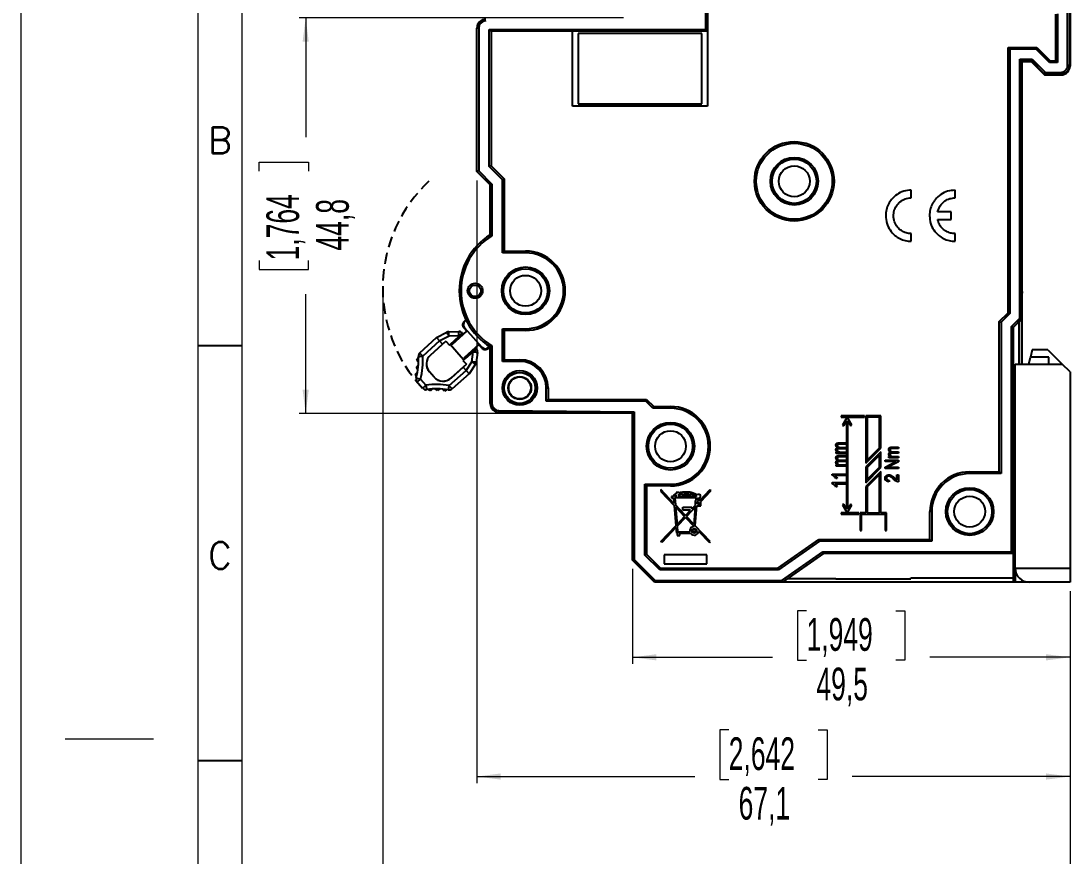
# Model space of a CAD drawing. Header units: millimetres. Extents: x 0 to 210, y 0 to 297.
# Drawn here: x 0 to 118.7, y 135.2 to 229.8 of the extents above; entities that cross this region are included whole.
import ezdxf

# ---------------------------------------------------------------- set-up
doc = ezdxf.new("R2010")
doc.units = ezdxf.units.MM
doc.linetypes.add('HIDDEN', pattern=[1.905, 1.27, -0.635])
doc.layers.add('FORMATO', color=7, linetype='Continuous')
doc.styles.add('SLDTEXTSTYLE0', font='ROMANS')
doc.styles.add('SLDTEXTSTYLE1', font='TXT', dxfattribs={"width": 0.605})
doc.dimstyles.new('SLDDIMSTYLE0', dxfattribs={"dimtxt": 3.595646, "dimasz": 2.7, "dimexe": 0, "dimexo": 0.0625, "dimgap": 0.898912, "dimtad": 0, "dimrnd": 1e-09, "dimzin": 12, "dimdsep": 46, "dimtxsty": 'SLDTEXTSTYLE1', "dimsah": 1, "dimcen": 0.09, "dimadec": 0, "dimazin": 3, "dimtfac": 1, "dimtdec": 3, "dimtofl": 0, "dimtmove": 0, "dimatfit": 3, "dimfxl": 1, "dimfrac": 2, "dimtolj": 1, "dimtzin": 12, "dimarcsym": 0})

# ---------------------------------------------------------------- blocks, each defined once
blk = doc.blocks.new('_D_2')
at = {"color": 7, "linetype": 'Continuous', "lineweight": 18, "transparency": 16777216}
for p, q in [((40.92, 198.57), (40.92, 127.71)), ((118.68, 165.24), (118.68, 127.71)), ((74.74, 133.73), (73.72, 133.73)), ((73.72, 133.73), (73.72, 128.13)), ((84.86, 133.73), (85.88, 133.73)), ((85.88, 133.73), (85.88, 128.13)), ((40.92, 128.46), (70.91, 128.46)), ((118.68, 128.46), (88.69, 128.46)), ((73.72, 128.13), (74.74, 128.13)), ((85.88, 128.13), (84.86, 128.13))]:
    blk.add_line(p, q, dxfattribs=at)
for points in [[(40.92, 128.46), (43.62, 128.11), (43.62, 128.81)], [(118.68, 128.46), (115.98, 128.81), (115.98, 128.11)]]:
    blk.add_solid(points, dxfattribs=at)
at = {"color": 7, "linetype": 'Continuous', "lineweight": 18, "transparency": 16777216, "char_height": 3.704, "attachment_point": 1, "style": 'SLDTEXTSTYLE1'}
for s, insert in [('3,062', (74.74, 132.91)), ('77,76', (74.74, 127.29))]:
    blk.add_mtext(s, dxfattribs=dict(at, insert=insert))
blk = doc.blocks.new('_D_3')
at = {"color": 7, "linetype": 'Continuous', "lineweight": 18, "transparency": 16777216}
for p, q in [((69.18, 167.74), (69.18, 156.99)), ((118.68, 165.24), (118.68, 156.99)), ((88.87, 163.01), (87.86, 163.01)), ((87.86, 163.01), (87.86, 157.41)), ((98.99, 163.01), (100.01, 163.01)), ((100.01, 163.01), (100.01, 157.41)), ((69.18, 157.74), (85.04, 157.74)), ((87.86, 157.41), (88.87, 157.41)), ((100.01, 157.41), (98.99, 157.41)), ((118.68, 157.74), (102.82, 157.74))]:
    blk.add_line(p, q, dxfattribs=at)
for points in [[(69.18, 157.74), (71.88, 157.39), (71.88, 158.09)], [(118.68, 157.74), (115.98, 158.09), (115.98, 157.39)]]:
    blk.add_solid(points, dxfattribs=at)
at = {"color": 7, "linetype": 'Continuous', "lineweight": 18, "transparency": 16777216, "char_height": 3.704, "attachment_point": 1, "style": 'SLDTEXTSTYLE1'}
for s, insert in [('1,949', (88.87, 162.18)), ('49,5', (89.99, 156.57))]:
    blk.add_mtext(s, dxfattribs=dict(at, insert=insert))
blk = doc.blocks.new('_D_4')
at = {"color": 7, "linetype": 'Continuous', "lineweight": 18, "transparency": 16777216}
for p, q in [((51.58, 211.74), (51.58, 143.49)), ((118.68, 165.24), (118.68, 143.49)), ((80.07, 149.51), (79.06, 149.51)), ((79.06, 149.51), (79.06, 143.91)), ((90.19, 149.51), (91.21, 149.51)), ((91.21, 149.51), (91.21, 143.91)), ((51.58, 144.24), (76.24, 144.24)), ((79.06, 143.91), (80.07, 143.91)), ((91.21, 143.91), (90.19, 143.91)), ((118.68, 144.24), (94.02, 144.24))]:
    blk.add_line(p, q, dxfattribs=at)
for points in [[(51.58, 144.24), (54.28, 143.89), (54.28, 144.59)], [(118.68, 144.24), (115.98, 144.59), (115.98, 143.89)]]:
    blk.add_solid(points, dxfattribs=at)
at = {"color": 7, "linetype": 'Continuous', "lineweight": 18, "transparency": 16777216, "char_height": 3.704, "attachment_point": 1, "style": 'SLDTEXTSTYLE1'}
for s, insert in [('2,642', (80.07, 148.68)), ('67,1', (81.19, 143.07))]:
    blk.add_mtext(s, dxfattribs=dict(at, insert=insert))
blk = doc.blocks.new('_D_5')
at = {"color": 7, "linetype": 'Continuous', "lineweight": 18, "transparency": 16777216}
for p, q in [((68.18, 230.14), (31.46, 230.14)), ((32.21, 230.14), (32.21, 216.63)), ((26.94, 212.8), (26.94, 213.82)), ((26.94, 213.82), (32.54, 213.82)), ((32.54, 213.82), (32.54, 212.8)), ((26.94, 202.68), (26.94, 201.66)), ((32.54, 201.66), (32.54, 202.68)), ((26.94, 201.66), (32.54, 201.66)), ((32.21, 185.34), (32.21, 198.85)), ((68.18, 185.34), (31.46, 185.34))]:
    blk.add_line(p, q, dxfattribs=at)
for points in [[(32.21, 230.14), (31.86, 227.44), (32.56, 227.44)], [(32.21, 185.34), (32.56, 188.04), (31.86, 188.04)]]:
    blk.add_solid(points, dxfattribs=at)
at = {"color": 7, "linetype": 'Continuous', "lineweight": 18, "transparency": 16777216, "char_height": 3.704, "attachment_point": 1, "rotation": 90, "style": 'SLDTEXTSTYLE1'}
for s, insert in [('1,764', (27.76, 202.68)), ('44,8', (33.38, 203.8))]:
    blk.add_mtext(s, dxfattribs=dict(at, insert=insert))

msp = doc.modelspace()

# ---------------------------------------------------------------- linework, layer by layer
at = {"color": 7, "linetype": 'Continuous', "lineweight": 25}
for p, q in [((77.482, 228.839), (77.482, 232.261)), ((77.682, 232.224), (77.682, 228.639)), ((117.082, 225.289), (117.082, 230.575)), ((117.282, 230.589), (117.282, 225.089)), ((118.402, 224.765), (118.402, 230.669)), ((118.606, 230.684), (118.606, 224.765)), ((118.682, 230.689), (118.682, 224.689)), ((51.582, 212.739), (51.582, 228.994)), ((51.785, 228.994), (51.582, 228.994)), ((51.785, 228.994), (51.785, 212.824)), ((52.982, 228.839), (77.482, 228.839)), ((52.982, 213.319), (52.982, 228.839)), ((53.182, 228.639), (52.982, 228.839)), ((62.382, 228.639), (53.182, 228.639)), ((53.182, 228.639), (53.182, 213.402)), ((77.682, 228.639), (62.382, 228.639)), ((62.382, 220.139), (62.382, 228.639)), ((63.032, 228.389), (63.032, 220.389)), ((77.032, 228.389), (63.032, 228.389)), ((77.032, 220.389), (77.032, 228.389)), ((77.682, 228.639), (77.482, 228.839)), ((77.682, 228.639), (77.682, 220.139)), ((111.682, 226.789), (114.944, 226.789)), ((111.682, 226.789), (111.882, 226.589)), ((111.682, 196.752), (111.682, 226.789)), ((114.944, 226.789), (114.862, 226.589)), ((114.944, 226.789), (116.444, 225.289)), ((111.882, 226.589), (111.882, 196.669)), ((114.862, 226.589), (111.882, 226.589)), ((116.362, 225.089), (114.862, 226.589)), ((113.002, 225.469), (114.397, 225.469)), ((113.002, 196.135), (113.002, 225.469)), ((113.206, 225.265), (113.002, 225.469)), ((114.313, 225.265), (113.206, 225.265)), ((113.206, 225.265), (113.206, 196.05)), ((113.282, 225.189), (113.206, 225.265)), ((113.282, 225.189), (114.282, 225.189)), ((113.282, 199.155), (113.282, 225.189)), ((114.282, 225.189), (114.313, 225.265)), ((114.282, 225.189), (115.782, 223.689)), ((114.313, 225.265), (114.397, 225.469)), ((115.813, 223.765), (114.313, 225.265)), ((114.397, 225.469), (115.897, 223.969)), ((116.444, 225.289), (116.362, 225.089)), ((117.282, 225.089), (116.362, 225.089)), ((116.444, 225.289), (117.082, 225.289)), ((117.082, 225.289), (117.282, 225.089)), ((118.606, 224.765), (118.402, 224.765)), ((118.606, 224.765), (118.682, 224.689)), ((115.782, 223.689), (115.813, 223.765)), ((115.782, 223.689), (117.682, 223.689)), ((115.813, 223.765), (115.897, 223.969)), ((117.606, 223.765), (115.813, 223.765)), ((115.897, 223.969), (117.606, 223.969)), ((117.606, 223.765), (117.606, 223.969)), ((117.682, 223.689), (117.606, 223.765)), ((77.682, 220.139), (62.382, 220.139)), ((63.032, 220.389), (77.032, 220.389)), ((51.785, 212.824), (51.582, 212.739)), ((53.082, 211.239), (51.582, 212.739)), ((51.785, 212.824), (53.285, 211.324)), ((53.182, 213.402), (52.982, 213.319)), ((54.482, 211.819), (52.982, 213.319)), ((53.182, 213.402), (54.682, 211.902)), ((53.285, 211.324), (53.082, 211.239)), ((53.285, 211.324), (53.285, 205.47)), ((54.482, 211.819), (54.682, 211.902)), ((54.482, 203.539), (54.482, 211.819)), ((54.682, 211.902), (54.682, 203.739)), ((53.082, 205.584), (53.082, 211.239)), ((100.728, 209.766), (100.728, 210.634)), ((105.682, 209.765), (105.682, 210.633)), ((105.222, 208.172), (103.701, 208.172)), ((105.222, 207.304), (105.222, 208.172)), ((103.702, 207.302), (105.222, 207.304)), ((53.285, 205.47), (53.082, 205.584)), ((100.728, 204.844), (100.728, 205.713)), ((105.681, 204.843), (105.681, 205.711)), ((54.482, 203.539), (54.682, 203.739)), ((57.082, 203.539), (54.482, 203.539)), ((54.682, 203.739), (57.082, 203.739)), ((57.082, 203.539), (57.082, 203.739)), ((113.282, 199.155), (113.24, 198.739)), ((113.24, 198.739), (113.24, 190.939)), ((50.131, 195.774), (50.337, 195.959)), ((50.216, 195.757), (50.369, 195.894)), ((110.682, 195.752), (111.682, 196.752)), ((111.882, 196.669), (110.882, 195.669)), ((111.682, 196.752), (111.882, 196.669)), ((112.052, 195.184), (113.002, 196.135)), ((113.206, 196.05), (112.255, 195.1)), ((113.232, 196.039), (112.921, 195.729)), ((113.206, 196.05), (113.002, 196.135)), ((113.206, 196.05), (113.232, 196.039)), ((113.232, 190.939), (113.232, 196.039)), ((48.775, 193.167), (50.474, 194.687)), ((50.437, 194.689), (48.777, 193.204)), ((49.965, 195.429), (49.964, 195.417)), ((50.177, 195.051), (50.09, 195.056)), ((50.091, 195.056), (50.418, 194.69)), ((50.131, 195.774), (50.13, 195.762)), ((50.13, 195.762), (50.216, 195.757)), ((50.177, 195.051), (52.15, 192.844)), ((50.427, 194.679), (50.418, 194.69)), ((50.437, 194.689), (50.474, 194.687)), ((50.474, 194.687), (51.821, 193.181)), ((54.482, 194.939), (57.082, 194.939)), ((54.482, 191.239), (54.482, 194.939)), ((54.482, 194.939), (54.682, 194.739)), ((57.082, 194.739), (54.682, 194.739)), ((54.682, 194.739), (54.682, 191.439)), ((57.082, 194.939), (57.082, 194.739)), ((110.682, 178.739), (110.682, 195.752)), ((110.682, 195.752), (110.882, 195.669)), ((110.882, 195.669), (110.882, 178.539)), ((112.052, 169.693), (112.052, 195.184)), ((112.255, 195.1), (112.052, 195.184)), ((112.255, 195.1), (112.255, 169.491)), ((112.26, 195.098), (112.255, 195.1)), ((112.26, 195.098), (112.921, 195.76)), ((112.26, 173.981), (112.26, 195.098)), ((112.921, 190.939), (112.921, 195.76)), ((45.127, 192.21), (47.028, 193.939)), ((47.361, 193.566), (45.46, 191.837)), ((46.321, 191.954), (48.073, 193.52)), ((47.028, 193.939), (48.193, 194.538)), ((47.028, 193.939), (47.361, 193.566)), ((47.361, 193.566), (47.691, 193.197)), ((48.425, 194.097), (47.371, 193.555)), ((48.064, 193.53), (47.691, 193.197)), ((48.064, 193.53), (48.467, 193.079)), ((48.406, 194.594), (49.525, 194.629)), ((49.544, 194.132), (48.425, 194.097)), ((48.541, 193.147), (49.58, 194.092)), ((49.957, 194.413), (48.7, 193.289)), ((49.544, 194.132), (49.913, 194.462)), ((49.58, 194.092), (49.544, 194.132)), ((49.946, 194.425), (49.58, 194.092)), ((49.913, 194.462), (49.946, 194.425)), ((49.946, 194.425), (49.957, 194.413)), ((46.312, 191.963), (47.691, 193.197)), ((47.691, 193.197), (47.691, 193.197)), ((48.467, 193.079), (48.522, 193.129)), ((48.521, 193.129), (48.541, 193.147)), ((48.522, 193.129), (48.521, 193.129)), ((48.522, 193.129), (48.541, 193.147)), ((48.565, 193.168), (48.541, 193.147)), ((50.075, 191.431), (48.541, 193.147)), ((48.68, 193.273), (48.775, 193.167)), ((48.777, 193.204), (48.699, 193.291)), ((48.726, 193.312), (48.802, 193.226)), ((48.777, 193.204), (48.775, 193.167)), ((51.133, 192.354), (50.067, 191.401)), ((51.821, 193.181), (50.121, 191.661)), ((50.158, 191.659), (51.819, 193.144)), ((51.502, 192.685), (50.236, 191.572)), ((51.006, 191.21), (51.166, 192.318)), ((51.133, 192.354), (51.502, 192.685)), ((51.166, 192.318), (51.133, 192.354)), ((51.535, 192.648), (51.166, 192.318)), ((51.502, 192.685), (51.535, 192.648)), ((51.818, 193.124), (51.808, 193.134)), ((52.145, 192.758), (51.818, 193.124)), ((51.819, 193.144), (51.821, 193.181)), ((52.145, 192.758), (52.15, 192.844)), ((52.49, 192.592), (52.502, 192.591)), ((52.856, 192.805), (52.851, 192.719)), ((52.851, 192.719), (52.863, 192.718)), ((53.009, 192.941), (52.856, 192.805)), ((53.07, 192.902), (52.863, 192.718)), ((53.285, 193.008), (53.082, 192.895)), ((53.082, 186.471), (53.082, 192.895)), ((53.285, 193.008), (53.285, 186.471)), ((114.382, 192.539), (114.207, 191.739)), ((116.182, 192.539), (114.382, 192.539)), ((116.182, 192.539), (117.807, 190.939)), ((44.782, 191.397), (44.973, 191.673)), ((44.981, 191.127), (44.782, 191.397)), ((46.312, 191.963), (46.321, 191.954)), ((50.055, 191.414), (50, 191.365)), ((50, 191.365), (50.403, 190.914)), ((50.075, 191.431), (50.055, 191.414)), ((50.067, 191.401), (50.055, 191.414)), ((50.099, 191.452), (50.075, 191.431)), ((50.099, 191.452), (50.075, 191.431)), ((50.121, 191.661), (50.226, 191.544)), ((50.158, 191.659), (50.121, 191.661)), ((50.246, 191.561), (50.158, 191.659)), ((50.183, 191.682), (50.26, 191.596)), ((50.26, 191.596), (50.235, 191.573)), ((50.35, 190.223), (51.006, 191.21)), ((51.658, 192.243), (51.498, 191.136)), ((54.482, 191.239), (54.682, 191.439)), ((56.432, 191.239), (54.482, 191.239)), ((54.682, 191.439), (56.432, 191.439)), ((56.432, 191.239), (56.432, 191.439)), ((114.032, 190.939), (114.207, 191.739)), ((116.282, 191.739), (114.207, 191.739)), ((116.282, 190.939), (116.282, 191.739)), ((44.619, 189.806), (44.867, 190.032)), ((44.747, 190.598), (44.969, 190.849)), ((44.912, 190.307), (44.747, 190.598)), ((46.205, 190.051), (46.215, 190.06)), ((46.739, 189.455), (46.205, 190.051)), ((46.748, 189.464), (46.215, 190.06)), ((48.43, 188.516), (50.36, 190.211)), ((50.394, 190.924), (48.642, 189.358)), ((50.03, 190.581), (48.651, 189.348)), ((50.03, 190.581), (50.403, 190.914)), ((50.03, 190.581), (50.36, 190.211)), ((50.03, 190.581), (50.03, 190.581)), ((50.36, 190.211), (50.694, 189.839)), ((51.419, 190.93), (50.694, 189.839)), ((112.482, 167.839), (112.482, 190.939)), ((112.482, 190.939), (117.807, 190.939)), ((118.682, 190.078), (117.807, 190.939)), ((118.682, 190.078), (118.682, 167.839)), ((44.748, 189.5), (44.619, 189.806)), ((45.191, 189.235), (44.821, 188.905)), ((45.445, 188.207), (44.821, 188.905)), ((45.191, 189.235), (45.815, 188.538)), ((46.739, 189.455), (46.748, 189.464)), ((48.651, 189.348), (48.642, 189.358)), ((50.694, 189.839), (48.763, 188.143)), ((45.815, 188.538), (45.445, 188.207)), ((46.318, 187.905), (46.028, 188.068)), ((46.57, 188.127), (46.318, 187.905)), ((47.119, 187.944), (46.848, 188.141)), ((47.394, 188.137), (47.119, 187.944)), ((47.918, 187.891), (47.672, 188.118)), ((48.213, 188.05), (47.918, 187.891)), ((59.432, 186.739), (59.432, 188.239)), ((59.432, 188.239), (59.632, 188.239)), ((59.632, 188.239), (59.632, 186.939)), ((53.285, 186.471), (53.082, 186.471)), ((59.432, 186.739), (59.632, 186.939)), ((70.699, 186.739), (59.432, 186.739)), ((59.632, 186.939), (70.782, 186.939)), ((70.699, 186.739), (70.782, 186.939)), ((71.499, 185.939), (70.699, 186.739)), ((70.782, 186.939), (71.582, 186.139)), ((54.075, 185.675), (54.073, 185.471)), ((69.182, 185.339), (54.073, 185.471)), ((54.075, 185.675), (69.385, 185.541)), ((69.385, 185.541), (69.182, 185.339)), ((69.182, 168.739), (69.182, 185.339)), ((69.385, 185.541), (69.385, 168.824)), ((71.499, 185.939), (71.582, 186.139)), ((73.482, 185.939), (71.499, 185.939)), ((71.582, 186.139), (73.482, 186.139)), ((73.482, 185.939), (73.482, 186.139)), ((92.782, 185.089), (92.782, 184.939)), ((95.432, 185.089), (92.782, 185.089)), ((92.782, 184.939), (95.432, 184.939)), ((93.482, 184.929), (92.953, 184.014)), ((92.953, 184.014), (93.083, 183.939)), ((93.083, 183.939), (93.407, 184.499)), ((93.407, 184.499), (93.407, 174.529)), ((94.01, 184.014), (93.482, 184.929)), ((93.557, 174.529), (93.557, 184.499)), ((93.557, 184.499), (93.88, 183.939)), ((93.88, 183.939), (94.01, 184.014)), ((95.432, 184.939), (95.432, 185.089)), ((95.582, 185.089), (95.582, 179.713)), ((97.282, 185.089), (95.582, 185.089)), ((97.132, 184.939), (95.732, 184.939)), ((95.732, 184.939), (95.732, 180.076)), ((97.132, 181.476), (97.132, 184.939)), ((97.282, 181.413), (97.282, 185.089)), ((92.561, 182.037), (93.307, 182.037)), ((93.307, 181.881), (92.62, 181.881)), ((93.307, 182.037), (93.307, 181.881)), ((92.216, 180.829), (92.216, 180.966)), ((92.216, 180.966), (92.369, 180.966)), ((93.307, 180.829), (92.216, 180.829)), ((92.561, 180.595), (93.307, 180.595)), ((93.307, 181.355), (92.598, 181.355)), ((93.307, 180.44), (92.62, 180.44)), ((92.673, 181.511), (93.307, 181.511)), ((92.741, 180.985), (93.307, 180.985)), ((93.307, 181.511), (93.307, 181.355)), ((93.307, 180.985), (93.307, 180.829)), ((93.307, 180.595), (93.307, 180.44)), ((95.582, 179.713), (97.282, 181.413)), ((97.282, 180.989), (95.582, 179.289)), ((95.732, 180.076), (97.132, 181.476)), ((97.132, 180.627), (95.732, 179.227)), ((97.132, 179.276), (97.132, 180.627)), ((97.282, 179.213), (97.282, 180.989)), ((98.191, 180.329), (98.191, 180.466)), ((98.191, 180.466), (98.344, 180.466)), ((98.536, 181.537), (99.282, 181.537)), ((99.282, 180.855), (98.573, 180.855)), ((99.282, 181.381), (98.595, 181.381)), ((98.648, 181.011), (99.282, 181.011)), ((98.716, 180.485), (99.282, 180.485)), ((99.282, 181.537), (99.282, 181.381)), ((99.282, 181.011), (99.282, 180.855)), ((99.282, 180.485), (99.282, 180.329)), ((92.216, 179.388), (92.216, 179.524)), ((92.216, 179.524), (92.369, 179.524)), ((93.307, 179.388), (92.216, 179.388)), ((93.307, 179.914), (92.598, 179.914)), ((92.673, 180.069), (93.307, 180.069)), ((92.741, 179.543), (93.307, 179.543)), ((93.307, 180.069), (93.307, 179.914)), ((93.307, 179.543), (93.307, 179.388)), ((95.582, 179.289), (95.582, 177.513)), ((95.582, 177.513), (97.282, 179.213)), ((95.732, 177.876), (97.132, 179.276)), ((95.732, 179.227), (95.732, 177.876)), ((97.782, 179.901), (97.782, 180.057)), ((97.782, 180.057), (99.282, 180.057)), ((97.782, 179.268), (98.977, 179.901)), ((98.977, 179.901), (97.782, 179.901)), ((97.782, 179.102), (97.782, 179.268)), ((99.282, 179.89), (98.088, 179.258)), ((98.088, 179.258), (99.282, 179.258)), ((99.282, 180.329), (98.191, 180.329)), ((99.282, 180.057), (99.282, 179.89)), ((99.282, 179.258), (99.282, 179.102)), ((91.787, 178.371), (91.787, 178.472)), ((91.787, 178.472), (93.307, 178.472)), ((93.307, 178.316), (92.118, 178.316)), ((93.307, 178.472), (93.307, 178.316)), ((97.282, 178.789), (95.582, 177.089)), ((97.132, 178.427), (95.732, 177.027)), ((97.132, 174.089), (97.132, 178.427)), ((97.282, 174.089), (97.282, 178.789)), ((99.282, 179.102), (97.782, 179.102)), ((99.106, 177.816), (99.106, 178.401)), ((99.106, 178.401), (99.282, 178.401)), ((99.282, 178.401), (99.282, 177.602)), ((107.332, 178.539), (107.332, 178.739)), ((107.332, 178.739), (110.682, 178.739)), ((110.882, 178.539), (107.332, 178.539)), ((110.882, 178.539), (110.682, 178.739)), ((70.582, 177.339), (73.482, 177.339)), ((70.582, 169.319), (70.582, 177.339)), ((70.582, 177.339), (70.782, 177.139)), ((73.482, 177.139), (70.782, 177.139)), ((70.782, 177.139), (70.782, 169.402)), ((73.482, 177.339), (73.482, 177.139)), ((91.787, 177.416), (91.787, 177.517)), ((91.787, 177.517), (93.307, 177.517)), ((93.307, 177.362), (92.118, 177.362)), ((92.352, 178.004), (92.177, 178.004)), ((92.352, 177.05), (92.177, 177.05)), ((93.307, 177.517), (93.307, 177.362)), ((95.582, 177.089), (95.582, 174.089)), ((95.732, 177.027), (95.732, 174.089)), ((98.23, 177.778), (98.21, 177.622)), ((72.379, 176.739), (72.379, 176.523)), ((73.87, 175.17), (72.379, 176.739)), ((72.379, 176.523), (73.89, 174.933)), ((73.594, 175.932), (73.594, 175.783)), ((73.807, 175.932), (73.594, 175.932)), ((73.594, 175.783), (73.819, 175.783)), ((73.819, 175.783), (73.87, 175.17)), ((73.95, 175.932), (74.132, 175.932)), ((76.395, 175.783), (73.968, 175.783)), ((73.968, 175.783), (74.034, 174.998)), ((74.441, 176.389), (74.132, 176.389)), ((74.132, 176.389), (74.132, 176.262)), ((74.132, 175.932), (74.132, 176.088)), ((74.441, 176.356), (74.441, 176.389)), ((74.441, 175.932), (74.441, 176.202)), ((76.407, 175.932), (74.441, 175.932)), ((74.875, 176.448), (74.875, 176.424)), ((75.712, 176.448), (74.875, 176.448)), ((74.875, 176.274), (74.875, 176.06)), ((74.875, 176.06), (75.712, 176.06)), ((75.024, 176.299), (75.563, 176.299)), ((75.024, 176.209), (75.024, 176.299)), ((75.563, 176.209), (75.024, 176.209)), ((75.563, 176.299), (75.563, 176.209)), ((75.712, 176.405), (75.712, 176.448)), ((75.712, 176.06), (75.712, 176.253)), ((76.37, 175.494), (76.395, 175.783)), ((76.519, 175.494), (76.544, 175.779)), ((76.801, 175.494), (77.984, 176.739)), ((77.984, 176.523), (76.896, 175.378)), ((77.984, 176.739), (77.984, 176.523)), ((73.89, 174.933), (74.084, 172.635)), ((75.182, 173.791), (74.034, 174.998)), ((74.054, 174.76), (75.079, 173.682)), ((74.054, 174.76), (74.221, 172.78)), ((74.862, 174.391), (74.862, 174.727)), ((74.862, 174.727), (75.898, 174.727)), ((76.309, 174.76), (75.284, 173.682)), ((75.898, 174.544), (76.299, 174.966)), ((75.898, 174.727), (75.898, 174.544)), ((76.142, 172.78), (76.309, 174.76)), ((76.28, 172.635), (76.47, 174.896)), ((76.299, 174.966), (76.299, 175.494)), ((76.299, 175.494), (76.37, 175.494)), ((76.448, 175.345), (76.66, 175.345)), ((76.448, 175.123), (76.448, 175.345)), ((76.448, 175.123), (76.66, 175.345)), ((76.47, 174.896), (76.896, 174.896)), ((76.801, 175.494), (76.519, 175.494)), ((76.748, 175.222), (76.579, 175.045)), ((76.748, 175.045), (76.579, 175.045)), ((76.748, 175.222), (76.748, 175.045)), ((76.896, 174.896), (76.896, 175.378)), ((93.083, 175.089), (92.953, 175.014)), ((92.953, 175.014), (93.482, 174.099)), ((93.407, 174.529), (93.083, 175.089)), ((93.482, 174.099), (94.01, 175.014)), ((93.88, 175.089), (93.557, 174.529)), ((94.01, 175.014), (93.88, 175.089)), ((74.221, 172.78), (75.079, 173.682)), ((75.182, 173.574), (74.238, 172.581)), ((75.753, 174.391), (74.862, 174.391)), ((75.182, 173.791), (75.753, 174.391)), ((75.182, 173.574), (76.126, 172.581)), ((76.142, 172.78), (75.284, 173.682)), ((92.782, 174.089), (92.782, 173.939)), ((94.782, 174.089), (92.782, 174.089)), ((92.782, 173.939), (94.782, 173.939)), ((94.782, 173.939), (94.782, 174.089)), ((94.932, 174.089), (94.932, 172.089)), ((95.582, 174.089), (94.932, 174.089)), ((95.082, 172.089), (95.082, 173.939)), ((95.082, 173.939), (97.782, 173.939)), ((95.732, 174.089), (97.132, 174.089)), ((97.932, 174.089), (97.282, 174.089)), ((97.782, 173.939), (97.782, 172.089)), ((97.932, 172.089), (97.932, 174.089)), ((103.032, 174.239), (102.832, 174.239)), ((102.832, 171.089), (102.832, 174.239)), ((103.032, 174.239), (103.032, 170.889)), ((112.26, 173.981), (112.482, 174.33)), ((112.282, 166.254), (112.282, 174.015)), ((72.379, 170.842), (74.084, 172.635)), ((74.1, 172.437), (72.487, 170.739)), ((74.1, 172.437), (74.155, 171.783)), ((74.238, 172.581), (74.292, 171.932)), ((76.123, 172.552), (76.126, 172.581)), ((77.984, 170.842), (76.28, 172.635)), ((94.932, 172.089), (95.082, 172.089)), ((97.782, 172.089), (97.932, 172.089)), ((74.155, 171.783), (74.234, 171.783)), ((74.234, 171.783), (74.234, 171.537)), ((74.234, 171.537), (74.543, 171.537)), ((74.292, 171.932), (75.691, 171.932)), ((74.543, 171.783), (75.76, 171.783)), ((74.543, 171.537), (74.543, 171.783)), ((76.658, 172.021), (77.877, 170.739)), ((85.636, 167.839), (90.277, 171.089)), ((90.34, 170.889), (90.277, 171.089)), ((90.277, 171.089), (102.832, 171.089)), ((103.032, 170.889), (102.832, 171.089)), ((72.487, 170.739), (72.379, 170.842)), ((77.877, 170.739), (77.984, 170.842)), ((90.34, 170.889), (85.699, 167.639)), ((103.032, 170.889), (90.34, 170.889)), ((69.385, 168.824), (69.182, 168.739)), ((71.682, 166.239), (69.182, 168.739)), ((69.385, 168.824), (71.766, 166.443)), ((70.582, 169.319), (70.782, 169.402)), ((72.262, 167.639), (70.582, 169.319)), ((70.782, 169.402), (72.344, 167.839)), ((77.582, 169.339), (72.782, 169.339)), ((72.782, 169.339), (72.782, 168.339)), ((77.582, 168.339), (77.582, 169.339)), ((86.076, 166.443), (90.717, 169.693)), ((90.782, 169.489), (86.14, 166.239)), ((90.717, 169.693), (112.052, 169.693)), ((90.717, 169.693), (90.782, 169.489)), ((112.255, 169.489), (90.782, 169.489)), ((112.052, 169.693), (112.255, 169.491)), ((112.255, 169.491), (112.255, 169.489)), ((112.269, 169.489), (112.255, 169.489)), ((112.269, 166.739), (112.269, 169.489)), ((72.262, 167.639), (72.344, 167.839)), ((85.699, 167.639), (72.262, 167.639)), ((72.344, 167.839), (85.636, 167.839)), ((72.782, 168.339), (77.582, 168.339)), ((85.699, 167.639), (85.636, 167.839)), ((112.482, 167.839), (118.682, 167.839)), ((112.482, 167.839), (112.482, 166.239)), ((118.682, 167.839), (118.682, 166.239)), ((71.766, 166.443), (71.682, 166.239)), ((71.766, 166.239), (71.682, 166.239)), ((71.766, 166.443), (86.076, 166.443)), ((71.766, 166.443), (71.766, 166.239)), ((86.14, 166.239), (71.766, 166.239)), ((86.076, 166.443), (86.14, 166.239)), ((112.274, 166.239), (86.14, 166.239)), ((92.182, 166.633), (86.702, 166.633)), ((92.182, 166.639), (100.682, 166.639)), ((92.182, 166.639), (92.182, 166.633)), ((100.682, 166.739), (112.269, 166.739)), ((100.682, 166.639), (100.682, 166.739)), ((112.274, 166.239), (112.296, 166.239)), ((112.296, 166.239), (112.282, 166.254)), ((112.482, 166.254), (112.282, 166.254)), ((112.482, 166.239), (112.296, 166.239)), ((114.082, 166.239), (112.482, 166.239)), ((118.682, 166.239), (114.082, 166.239))]:
    msp.add_line(p, q, dxfattribs=at)
for centre, radius in [((87.482, 211.639), 4.5), ((87.482, 211.639), 4.3), ((87.482, 211.639), 2.7), ((87.482, 211.639), 2.5), ((87.482, 211.639), 1.75), ((57.082, 199.239), 2.7), ((57.082, 199.239), 2.5), ((57.082, 199.239), 1.75), ((51.382, 199.239), 0.85), ((51.382, 199.239), 0.65), ((56.432, 188.239), 1.965), ((56.432, 188.239), 1.763), ((56.432, 188.239), 1.75), ((56.432, 188.239), 1.3), ((56.432, 188.239), 1.249), ((73.482, 181.639), 2.7), ((73.482, 181.639), 2.5), ((73.482, 181.639), 1.75), ((107.332, 174.239), 2.7), ((107.332, 174.239), 2.5), ((107.332, 174.239), 1.75), ((76.167, 172.061), 0.26), ((76.167, 172.061), 0.167)]:
    msp.add_circle(centre, radius, dxfattribs=at)
for centre, radius, start, end in [((52.582, 228.994), 1, 90.5, 180), ((52.582, 228.994), 0.796, 90.5, 180), ((57.082, 199.239), 7.5, 122.23095, 237.76905), ((57.082, 199.239), 7.296, 121.35349, 238.64651), ((57.082, 199.239), 4.5, 270, 90), ((57.082, 199.239), 4.3, 270, 90), ((48.422, 194.094), 0.5, 91.8, 117.22578), ((35.243, 187.455), 14.76, 26.74236, 28.67912), ((29.87, 193.638), 18.561, 1.41773, 2.95262), ((30.989, 193.673), 18.561, 1.41773, 2.95262), ((49.541, 194.129), 0.5, 41.8, 91.8), ((48.641, 173.929), 18.561, 80.64738, 82.18227), ((51.163, 192.315), 0.5, 351.8, 41.8), ((37.983, 191.3), 7, 344.04268, 4.1253), ((45.464, 191.84), 0.5, 132.3, 184.1253), ((43.667, 214.989), 23.221, 273.20499, 274.43019), ((55.973, 201.571), 14.327, 220.8002, 222.7998), ((37.98, 191.297), 7.5, 344.04268, 4.1253), ((47.215, 190.954), 1.354, 131.80218, 221.8), ((47.215, 190.954), 1.341, 131.80218, 221.8), ((42.936, 178.851), 14.76, 54.92088, 56.85764), ((48.482, 172.822), 18.561, 80.64738, 82.18227), ((51.003, 191.207), 0.5, 326.37422, 351.8), ((56.432, 188.239), 3.2, 0, 90), ((56.432, 188.239), 3, 0, 90), ((45.194, 189.238), 0.5, 164.04268, 221.8), ((49.699, 205.453), 16.833, 252.77077, 254.46486), ((47.748, 190.358), 1.354, 221.8, 311.79782), ((47.748, 190.358), 1.341, 221.8, 311.79782), ((45.818, 188.541), 0.5, 221.8, 279.55732), ((47.06, 181.142), 7.5, 79.4747, 99.55732), ((62.434, 191.21), 16.833, 189.13514, 190.82923), ((47.063, 181.145), 7, 79.4747, 99.55732), ((71.238, 184.152), 23.221, 169.16981, 170.39501), ((48.433, 188.518), 0.5, 259.4747, 311.3), ((59.275, 197.877), 14.327, 220.8002, 222.7998), ((54.082, 186.471), 1, 180, 269.5), ((54.082, 186.471), 0.796, 180, 269.5), ((73.482, 181.639), 4.5, 270, 90), ((73.482, 181.639), 4.3, 270, 90), ((107.332, 174.239), 4.5, 90, 180), ((107.332, 174.239), 4.3, 90, 180), ((76.669, 175.965), 0.224, 235.86479, 144.80116), ((76.167, 172.061), 0.493, 95.07026, 195.20621), ((76.167, 172.061), 0.493, 214.34838, 355.32327), ((114.082, 167.839), 1.6, 180, 270)]:
    msp.add_arc(centre, radius, start, end, dxfattribs=at)
at = {"color": 7, "linetype": 'HIDDEN', "lineweight": 25}
msp.add_arc((57.456, 199.574), 16.536, 133.09182, 223.42161, dxfattribs=at)
at = {"color": 7, "linetype": 'Continuous', "lineweight": 25}
for centre, major_axis, ratio, start_param, end_param in [((117.682, 224.689), (-0.707, 0.707), 0.9999239, 2.3562326, 3.9269527), ((117.682, 224.689), (-0.707, 0.707), 0.9999239, 2.3562326, 3.9269527), ((50.463, 195.389), (0.373, 0.333), 0.9999239, 2.3562326, 3.1415927), ((50.464, 195.402), (0.028, 0.499), 0.9999239, 0.7853601, 1.5707963), ((50.55, 195.384), (-0.499, 0.028), 0.9999239, 5.4978252, 7.0685454), ((52.518, 193.091), (0.373, 0.333), 0.9999239, 3.1415927, 3.9269527), ((52.523, 193.178), (-0.028, -0.499), 0.9999239, 5.4978252, 7.0685454), ((52.53, 193.091), (0.499, -0.028), 0.9999239, 4.712389, 5.4978252), ((112.274, 166.739), (0, 0.5), 0.0087269, 1.5707963, 3.1415927)]:
    msp.add_ellipse(centre, major_axis=major_axis, ratio=ratio, start_param=start_param, end_param=end_param, dxfattribs=at)
at = {"color": 8, "linetype": 'Continuous', "lineweight": 25}
for centre, start_param, end_param in [((50.463, 195.389), 1.5707963, 2.3562326), ((52.518, 193.091), 3.9269527, 4.712389)]:
    msp.add_ellipse(centre, major_axis=(0.373, 0.333), ratio=0.9999239, start_param=start_param, end_param=end_param, dxfattribs=at)
at = {"color": 7, "linetype": 'Continuous', "lineweight": 25}
for points, knots in [([(117.606, 223.969), (117.71, 223.981), (117.919, 224.005), (118.182, 224.189), (118.366, 224.452), (118.39, 224.661), (118.402, 224.765)], [0, 0, 0, 0, 0.2500026, 0.5, 0.7499974, 1, 1, 1, 1]), ([(118.606, 224.765), (118.591, 224.634), (118.561, 224.372), (118.329, 224.041), (117.999, 223.81), (117.737, 223.78), (117.606, 223.765)], [0, 0, 0, 0, 0.2500016, 0.5, 0.7499984, 1, 1, 1, 1]), ([(100.728, 210.634), (100.438, 210.609), (99.867, 210.56), (99.096, 210.176), (98.513, 209.654), (98.12, 209.051), (97.878, 208.419), (97.848, 207.968), (97.833, 207.739)], [0, 0, 0, 0, 0.1911688, 0.3757813, 0.5583185, 0.7024352, 0.8488053, 1, 1, 1, 1]), ([(105.682, 210.633), (105.392, 210.608), (104.821, 210.559), (104.049, 210.175), (103.467, 209.653), (103.074, 209.05), (102.832, 208.418), (102.802, 207.967), (102.786, 207.738)], [0, 0, 0, 0, 0.1911802, 0.3757984, 0.558336, 0.7024495, 0.8488137, 1, 1, 1, 1]), ([(98.701, 207.739), (98.719, 207.942), (98.753, 208.341), (99.022, 208.883), (99.438, 209.344), (100.021, 209.694), (100.49, 209.742), (100.728, 209.766)], [0, 0, 0, 0, 0.1914313, 0.3762824, 0.5590462, 0.7756075, 1, 1, 1, 1]), ([(103.701, 208.172), (103.784, 208.416), (103.948, 208.901), (104.471, 209.406), (105.066, 209.711), (105.474, 209.746), (105.682, 209.765)], [0, 0, 0, 0, 0.2792265, 0.5543588, 0.7732855, 1, 1, 1, 1]), ([(97.833, 207.739), (97.857, 207.449), (97.906, 206.878), (98.29, 206.107), (98.812, 205.524), (99.415, 205.131), (100.048, 204.89), (100.498, 204.859), (100.728, 204.844)], [0, 0, 0, 0, 0.1912043, 0.37583, 0.558364, 0.70247, 0.8488243, 1, 1, 1, 1]), ([(100.728, 205.713), (100.525, 205.73), (100.125, 205.764), (99.584, 206.033), (99.123, 206.45), (98.773, 207.032), (98.725, 207.501), (98.701, 207.739)], [0, 0, 0, 0, 0.1914117, 0.3762613, 0.5590311, 0.7755998, 1, 1, 1, 1]), ([(102.786, 207.738), (102.811, 207.448), (102.86, 206.877), (103.244, 206.105), (103.766, 205.523), (104.369, 205.13), (105.001, 204.888), (105.452, 204.858), (105.681, 204.843)], [0, 0, 0, 0, 0.1911815, 0.3758015, 0.5583398, 0.7024523, 0.8488145, 1, 1, 1, 1]), ([(105.681, 205.711), (105.505, 205.724), (105.158, 205.75), (104.677, 205.954), (104.245, 206.275), (103.882, 206.726), (103.762, 207.109), (103.702, 207.302)], [0, 0, 0, 0, 0.1928412, 0.379401, 0.5633602, 0.779848, 1, 1, 1, 1]), ([(92.196, 181.762), (92.199, 181.794), (92.203, 181.859), (92.255, 181.945), (92.372, 182.029), (92.483, 182.034), (92.561, 182.037)], [0, 0, 0, 0, 0.1871244, 0.3737774, 0.5604874, 1, 1, 1, 1]), ([(92.383, 181.487), (92.326, 181.524), (92.225, 181.592), (92.205, 181.71), (92.196, 181.762)], [0, 0, 0, 0, 0.5608218, 1, 1, 1, 1]), ([(92.62, 181.881), (92.56, 181.882), (92.486, 181.883), (92.407, 181.843), (92.376, 181.81), (92.356, 181.771), (92.353, 181.742), (92.352, 181.727)], [0, 0, 0, 0, 0.4996235, 0.6247926, 0.7499095, 0.8749548, 1, 1, 1, 1]), ([(92.352, 181.727), (92.353, 181.709), (92.356, 181.672), (92.386, 181.606), (92.487, 181.518), (92.599, 181.514), (92.673, 181.511)], [0, 0, 0, 0, 0.1256875, 0.2512656, 0.5006529, 1, 1, 1, 1]), ([(92.196, 181.235), (92.199, 181.267), (92.203, 181.33), (92.261, 181.433), (92.337, 181.466), (92.383, 181.487)], [0, 0, 0, 0, 0.2813162, 0.5618947, 1, 1, 1, 1]), ([(92.369, 180.966), (92.343, 180.982), (92.29, 181.016), (92.216, 181.105), (92.204, 181.186), (92.196, 181.235)], [0, 0, 0, 0, 0.2811253, 0.5620306, 1, 1, 1, 1]), ([(92.196, 180.32), (92.199, 180.353), (92.203, 180.418), (92.255, 180.504), (92.372, 180.587), (92.483, 180.592), (92.561, 180.595)], [0, 0, 0, 0, 0.1871244, 0.3737774, 0.5604874, 1, 1, 1, 1]), ([(92.598, 181.355), (92.543, 181.354), (92.473, 181.353), (92.401, 181.312), (92.372, 181.282), (92.354, 181.244), (92.353, 181.217), (92.352, 181.203)], [0, 0, 0, 0, 0.498874, 0.6240773, 0.7494013, 0.8746676, 1, 1, 1, 1]), ([(92.352, 181.203), (92.354, 181.182), (92.357, 181.14), (92.388, 181.083), (92.434, 181.04), (92.55, 180.988), (92.656, 180.986), (92.741, 180.985)], [0, 0, 0, 0, 0.1250051, 0.2499063, 0.3750226, 0.5001931, 1, 1, 1, 1]), ([(92.62, 180.44), (92.56, 180.44), (92.486, 180.442), (92.407, 180.401), (92.376, 180.369), (92.356, 180.329), (92.353, 180.3), (92.352, 180.286)], [0, 0, 0, 0, 0.4996235, 0.6247926, 0.7499095, 0.8749548, 1, 1, 1, 1]), ([(98.171, 181.262), (98.174, 181.295), (98.178, 181.36), (98.23, 181.446), (98.347, 181.529), (98.458, 181.534), (98.536, 181.537)], [0, 0, 0, 0, 0.1871244, 0.3737774, 0.5604874, 1, 1, 1, 1]), ([(98.358, 180.987), (98.301, 181.025), (98.2, 181.092), (98.18, 181.21), (98.171, 181.262)], [0, 0, 0, 0, 0.5608218, 1, 1, 1, 1]), ([(98.171, 180.736), (98.174, 180.767), (98.178, 180.83), (98.236, 180.933), (98.312, 180.966), (98.358, 180.987)], [0, 0, 0, 0, 0.2813162, 0.5618947, 1, 1, 1, 1]), ([(98.344, 180.466), (98.318, 180.483), (98.265, 180.516), (98.191, 180.605), (98.179, 180.686), (98.171, 180.736)], [0, 0, 0, 0, 0.2811253, 0.5620306, 1, 1, 1, 1]), ([(98.595, 181.381), (98.535, 181.382), (98.461, 181.383), (98.382, 181.343), (98.351, 181.311), (98.331, 181.271), (98.328, 181.242), (98.327, 181.227)], [0, 0, 0, 0, 0.4996235, 0.6247926, 0.7499095, 0.8749548, 1, 1, 1, 1]), ([(98.327, 181.227), (98.328, 181.209), (98.331, 181.173), (98.361, 181.106), (98.462, 181.019), (98.574, 181.014), (98.648, 181.011)], [0, 0, 0, 0, 0.1256875, 0.2512656, 0.5006529, 1, 1, 1, 1]), ([(98.573, 180.855), (98.518, 180.854), (98.448, 180.853), (98.376, 180.813), (98.347, 180.782), (98.329, 180.744), (98.328, 180.717), (98.327, 180.703)], [0, 0, 0, 0, 0.498874, 0.6240773, 0.7494013, 0.8746676, 1, 1, 1, 1]), ([(98.327, 180.703), (98.329, 180.682), (98.332, 180.64), (98.363, 180.584), (98.409, 180.541), (98.525, 180.488), (98.631, 180.486), (98.716, 180.485)], [0, 0, 0, 0, 0.1250051, 0.2499063, 0.3750226, 0.5001931, 1, 1, 1, 1]), ([(92.383, 180.045), (92.326, 180.083), (92.225, 180.15), (92.205, 180.268), (92.196, 180.32)], [0, 0, 0, 0, 0.5608218, 1, 1, 1, 1]), ([(92.196, 179.794), (92.199, 179.825), (92.203, 179.888), (92.261, 179.991), (92.337, 180.025), (92.383, 180.045)], [0, 0, 0, 0, 0.2813162, 0.5618947, 1, 1, 1, 1]), ([(92.369, 179.524), (92.343, 179.541), (92.29, 179.574), (92.216, 179.663), (92.204, 179.744), (92.196, 179.794)], [0, 0, 0, 0, 0.2811253, 0.5620306, 1, 1, 1, 1]), ([(92.352, 180.286), (92.353, 180.267), (92.356, 180.231), (92.386, 180.164), (92.487, 180.077), (92.599, 180.072), (92.673, 180.069)], [0, 0, 0, 0, 0.1256875, 0.2512656, 0.5006529, 1, 1, 1, 1]), ([(92.598, 179.914), (92.543, 179.912), (92.473, 179.911), (92.401, 179.871), (92.372, 179.84), (92.354, 179.803), (92.353, 179.775), (92.352, 179.761)], [0, 0, 0, 0, 0.498874, 0.6240773, 0.7494013, 0.8746676, 1, 1, 1, 1]), ([(92.352, 179.761), (92.354, 179.74), (92.357, 179.698), (92.388, 179.642), (92.434, 179.599), (92.55, 179.546), (92.656, 179.545), (92.741, 179.543)], [0, 0, 0, 0, 0.1250051, 0.2499063, 0.3750226, 0.5001931, 1, 1, 1, 1]), ([(92.177, 178.004), (92.119, 178.09), (92.016, 178.242), (91.857, 178.332), (91.787, 178.371)], [0, 0, 0, 0, 0.5602037, 1, 1, 1, 1]), ([(92.118, 178.316), (92.17, 178.264), (92.262, 178.171), (92.325, 178.055), (92.352, 178.004)], [0, 0, 0, 0, 0.5597552, 1, 1, 1, 1]), ([(97.762, 178.021), (97.768, 178.081), (97.778, 178.202), (97.903, 178.325), (98.042, 178.39), (98.136, 178.397), (98.182, 178.401)], [0, 0, 0, 0, 0.2796935, 0.5582605, 0.779102, 1, 1, 1, 1]), ([(98.179, 178.245), (98.143, 178.242), (98.07, 178.237), (97.983, 178.179), (97.927, 178.101), (97.921, 178.044), (97.918, 178.015)], [0, 0, 0, 0, 0.2804253, 0.5599428, 0.7799288, 1, 1, 1, 1]), ([(98.725, 177.91), (98.637, 177.995), (98.515, 178.113), (98.323, 178.225), (98.227, 178.238), (98.179, 178.245)], [0, 0, 0, 0, 0.5606052, 0.780638, 1, 1, 1, 1]), ([(98.182, 178.401), (98.252, 178.393), (98.391, 178.378), (98.603, 178.24), (98.734, 178.121), (98.815, 178.048)], [0, 0, 0, 0, 0.279141, 0.5590777, 1, 1, 1, 1]), ([(98.815, 178.048), (98.846, 178.019), (98.897, 177.972), (98.969, 177.907), (99.033, 177.855), (99.082, 177.829), (99.106, 177.816)], [0, 0, 0, 0, 0.3400533, 0.5600752, 0.7800781, 1, 1, 1, 1]), ([(92.177, 177.05), (92.119, 177.135), (92.016, 177.287), (91.857, 177.377), (91.787, 177.416)], [0, 0, 0, 0, 0.5602037, 1, 1, 1, 1]), ([(92.118, 177.362), (92.17, 177.309), (92.262, 177.216), (92.325, 177.101), (92.352, 177.05)], [0, 0, 0, 0, 0.5597552, 1, 1, 1, 1]), ([(98.21, 177.622), (98.148, 177.629), (98.023, 177.644), (97.866, 177.733), (97.774, 177.873), (97.766, 177.971), (97.762, 178.021)], [0, 0, 0, 0, 0.28092, 0.5601055, 0.7797736, 1, 1, 1, 1]), ([(97.918, 178.015), (97.92, 177.988), (97.925, 177.933), (97.973, 177.862), (98.069, 177.789), (98.164, 177.782), (98.23, 177.778)], [0, 0, 0, 0, 0.1869992, 0.3738594, 0.5610311, 1, 1, 1, 1]), ([(99.282, 177.602), (99.221, 177.61), (99.1, 177.626), (98.909, 177.739), (98.795, 177.845), (98.725, 177.91)], [0, 0, 0, 0, 0.2789983, 0.5591533, 1, 1, 1, 1]), ([(74.132, 176.262), (74.081, 176.238), (73.987, 176.192), (73.882, 176.106), (73.818, 176.018), (73.811, 175.96), (73.807, 175.932)], [0, 0, 0, 0, 0.3508269, 0.6395664, 0.8289669, 1, 1, 1, 1]), ([(74.132, 176.088), (74.085, 176.064), (74.026, 176.036), (73.973, 175.984), (73.955, 175.959), (73.952, 175.94), (73.95, 175.932)], [0, 0, 0, 0, 0.63499, 0.774179, 0.8947127, 1, 1, 1, 1]), ([(74.875, 176.424), (74.791, 176.415), (74.645, 176.4), (74.501, 176.369), (74.441, 176.356)], [0, 0, 0, 0, 0.578828, 1, 1, 1, 1]), ([(74.441, 176.202), (74.521, 176.22), (74.664, 176.253), (74.811, 176.268), (74.875, 176.274)], [0, 0, 0, 0, 0.5579776, 1, 1, 1, 1]), ([(76.486, 176.094), (76.441, 176.133), (76.338, 176.222), (76.074, 176.332), (75.856, 176.376), (75.712, 176.405)], [0, 0, 0, 0, 0.212275, 0.4795314, 1, 1, 1, 1]), ([(75.712, 176.253), (75.787, 176.24), (75.919, 176.215), (76.047, 176.172), (76.102, 176.154)], [0, 0, 0, 0, 0.5679333, 1, 1, 1, 1]), ([(76.102, 176.154), (76.162, 176.128), (76.256, 176.087), (76.351, 176.022), (76.389, 175.98), (76.404, 175.957), (76.406, 175.94), (76.407, 175.932)], [0, 0, 0, 0, 0.5059555, 0.7899617, 0.8692937, 0.9385895, 1, 1, 1, 1])]:
    msp.add_open_spline(points, degree=3, knots=knots, dxfattribs=at)
at = {"layer": 'FORMATO', "lineweight": 18}
for p, q in [((0, 297), (0, 0)), ((20, 287), (20, 5)), ((25, 287), (25, 5)), ((5, 148.5), (15, 148.5))]:
    msp.add_line(p, q, dxfattribs=at)
at = {"layer": 'FORMATO'}
for p, q in [((25, 193), (20, 193)), ((25, 146), (20, 146))]:
    msp.add_line(p, q, dxfattribs=at)

# ---------------------------------------------------------------- texts
at = {"layer": 'FORMATO', "char_height": 3, "attachment_point": 2, "style": 'SLDTEXTSTYLE0'}
for s, insert in [('B', (22.501, 217.776)), ('C', (22.501, 170.776))]:
    msp.add_mtext(s, dxfattribs=dict(at, insert=insert))

# ---------------------------------------------------------------- dimensions: what is measured, and where the dimension line sits
at = {"color": 7, "linetype": 'Continuous', "lineweight": 18}
dim = msp.add_linear_dim(base=(32.209, 185.339), p1=(69.182, 230.139), p2=(69.182, 185.339), angle=90, dimstyle='SLDDIMSTYLE0', dxfattribs=at)
dim.commit()
dim.dimension.update_dxf_attribs({"geometry": '_D_5', "text_midpoint": (32.209, 207.739), "dimtype": 160})
for base, p1, p2, picture, middle in [((51.582, 144.239), (118.682, 166.239), (51.582, 212.739), '_D_4', (85.132, 144.239)), ((118.682, 128.463), (40.919, 199.574), (118.682, 166.239), '_D_2', (79.801, 128.463)), ((69.182, 157.739), (118.682, 166.239), (69.182, 168.739), '_D_3', (93.932, 157.739))]:
    dim = msp.add_linear_dim(base=base, p1=p1, p2=p2, dimstyle='SLDDIMSTYLE0', dxfattribs=at)
    dim.commit()
    dim.dimension.update_dxf_attribs({"geometry": picture, "text_midpoint": middle, "dimtype": 160})

doc.saveas('drawing.dxf')
